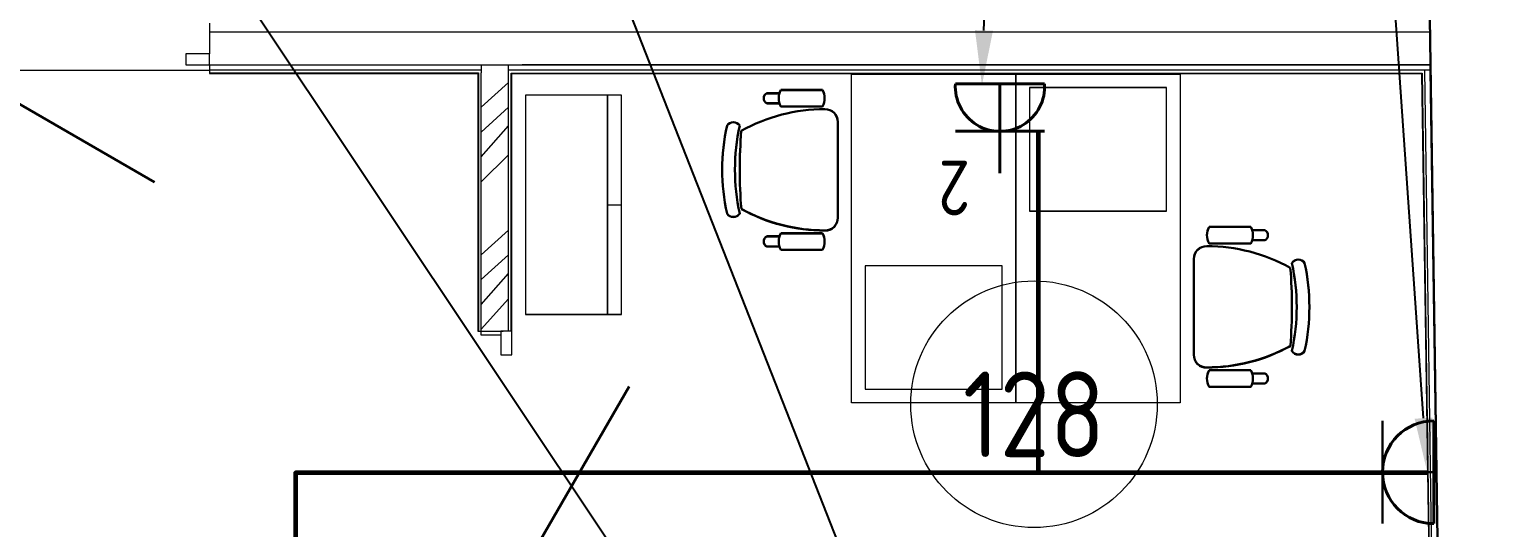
# Model space of a CAD drawing. Header units: millimetres. Extents: x -32 to 417638015, y -35 to 175284279.
# Drawn here: x 416297756 to 416303075, y 175247414 to 175249233 of the extents above; entities that cross this region are included whole.
import ezdxf
from ezdxf import colors
from ezdxf.entities.mleader import LeaderData, LeaderLine
from ezdxf.enums import TextEntityAlignment as Align
from ezdxf.math import Vec2, Vec3

# ---------------------------------------------------------------- set-up
doc = ezdxf.new("R2010")
doc.units = ezdxf.units.MM
for name, color, linetype, lineweight in [('_ЭМ_гофра', 5, 'Continuous', 60), ('_ЭМ_ТХобщее_слой', 7, 'Continuous', 30), ('Аннотация', 7, 'Continuous', 18), ('Двери', 7, 'Continuous', 9), ('Перекрытие', 7, 'Continuous', 18), ('Стены внутренние', 7, 'Continuous', 18), ('Стены несущие', 7, 'Continuous', 30), ('Стены отделка', 7, 'Continuous', 30), ('Стены перегородки', 7, 'Continuous', 30), ('Стены штриховка', 7, 'Continuous', 9), ('ТХ', 5, 'Continuous', 0), ('ШТРИХОВКА', 252, 'Continuous', 15), ('ЭМ', 5, 'Continuous', 40), ('ЭОМ_Кабель Быт. розеток', 5, 'Continuous', 30), ('ЭОМ_Розетки комп', 1, 'Continuous', 30)]:
    doc.layers.add(name, color=color, linetype=linetype, lineweight=lineweight)
doc.layers.add('_ЭМ_Надписи', color=7, linetype='Continuous')
doc.layers.add('ЭОМ_Лотки рабочие', color=5, linetype='Continuous')
doc.layers.add('Линии', color=7, linetype='Continuous', lineweight=9, true_color=0x00a600)
doc.styles.add('GOST Common', font='GOST_Common.ttf', dxfattribs={"width": 0.9, "height": 349.9999999999996})
doc.styles.add('ЭОМ', font='isocpeur.ttf', dxfattribs={"width": 0.85, "height": 250})

# ---------------------------------------------------------------- blocks, each defined once
blk = doc.blocks.new('ТХ 1 этаж.')
at = {"color": 252, "linetype": 'Continuous', "true_color": 0x939598}
for p, q in [((43108.26000667, 15933.84067980386), (43153.87105257213, 15933.81966673909)), ((43159.66656150026, 15945.85533409496), (43310.84748491514, 15945.8549971648)), ((43108.33404411431, 15897.0923554718), (43154.04685895806, 15897.09922406496)), ((43159.66642727968, 15885.63046292635), (43310.84735069479, 15885.63012599619)), ((43367.10906783081, 15479.17253096867), (43367.10984821487, 15829.33182821376)), ((44874.55365431416, 15445.85673294519), (44723.37273089928, 15445.85706987535)), ((44925.96015558593, 15433.83952602884), (44880.34910959066, 15433.81871626666)), ((43108.25876045981, 15374.6648331536), (43153.86980645507, 15374.68564291578)), ((43108.33296169792, 15411.4108336647), (43154.04577651582, 15411.40608480573)), ((43159.66539595704, 15422.87482089619), (43310.84631937215, 15422.87448396604)), ((44874.5535200887, 15385.62953828624), (44723.37259667358, 15385.6298752164)), ((44925.88595434782, 15397.09352551773), (44880.17313952991, 15397.09827437671)), ((43159.66526173157, 15362.64762623725), (43310.84618514645, 15362.64728930709)), ((44667.10984821492, 15329.33182821376), (44667.10906783087, 14979.17253096867)), ((44874.55248876606, 14922.87389625609), (44723.37156535094, 14922.87423318624)), ((44925.88487193143, 14911.41200371063), (44880.17205708768, 14911.40513511747)), ((44874.55235454548, 14862.64902508748), (44723.3714311306, 14862.64936201763)), ((44925.95890937574, 14874.66367937857), (44880.34786347361, 14874.68469244335))]:
    blk.add_line(p, q, dxfattribs=at)
for centre, radius, start, end in [((43116.77904330831, 15915.48276316724), 20.23648610886202, 114.8954523118066, 245.3353723111037), ((43209.68636337257, 15915.74278703379), 58.38485265115696, 148.9510123068154, 211.0487723132728), ((43260.82754882224, 15915.74267305766), 58.3848061813482, 328.9509723043896, 31.04877231327284), ((43318.635437566, 15250.85485484032), 624.4533800444578, 89.87797230832345, 119.1058923020242), ((43321.69815906306, 15829.92441947275), 45.41580305043153, 359.2518723108097, 92.18663730249264), ((43692.80937341656, 15654.96476527123), 747.5137961953552, 167.6019923050138, 192.3977723140678), ((42985.96302266567, 15799.61291195173), 28.12280751992466, 34.29007230285462, 145.7096423144107), ((43739.27918141717, 15654.96466170624), 747.5137961953543, 167.6019923050138, 192.3977723140678), ((44771.11338618243, 15654.96236210369), 1761.918570076577, 175.3938223140479, 184.6546223108656), ((42985.96237793131, 15510.31976922555), 28.12327221800077, 214.2914723094528, 325.7082723040991), ((43318.64025619146, 16057.65901435673), 624.4633710530688, 240.9067723083457, 270.1214723106648), ((43321.69714368379, 15478.57781863376), 45.41608186922895, 267.8134723070149, 0.7478723090622774), ((44773.39253276648, 15415.74219932361), 58.38482941624959, 148.9509723043896, 211.0487723132728), ((44824.53371821615, 15415.74208534765), 58.38480618133872, 328.9509823089284, 31.04877231327284), ((44917.3669177095, 15415.45144215436), 20.23648610886494, 294.8954523118067, 65.33537231110371), ((43116.85199833623, 15393.05291702808), 20.23648610886496, 114.8954523118066, 245.3353723111037), ((43209.68519782959, 15392.76227383479), 58.38480618133875, 148.9509823089283, 211.0487723132728), ((43260.82638327926, 15392.76215985883), 58.38482941624962, 328.9509723043896, 31.04877231327284), ((44712.52177236194, 15329.92654054868), 45.41608186922892, 87.81347230701496, 180.7478723090623), ((44715.57865985428, 14750.84534482576), 624.4633710530684, 60.90677230834565, 90.12147231066483), ((45048.25653811442, 15298.18458995689), 28.12327221800075, 34.2914723094528, 145.7082723040992), ((43263.1055298633, 15153.54199707881), 1761.918570076576, 355.3938223140478, 4.654622310865554), ((44294.93973462857, 15153.5396974762), 747.5137961953538, 347.6019923050138, 12.39777231406776), ((44341.40954262918, 15153.53959391126), 747.5137961953548, 347.6019923050138, 12.39777231406776), ((44715.58347847973, 15557.64950434212), 624.4533800444574, 269.8779723083234, 299.1058923020242), ((44712.52075698267, 14978.57993970974), 45.4158030504315, 179.2518723108096, 272.1866373024927), ((45048.25589338006, 15008.89144723071), 28.12280751992464, 214.2900723028546, 325.7096423144107), ((44773.39136722349, 14892.76168612484), 58.38480618134817, 148.9509723043896, 211.0487723132728), ((44824.53255267316, 14892.76157214865), 58.38485265115693, 328.9510123068154, 31.04877231327284), ((44917.43987273742, 14893.0215960152), 20.23648610886201, 294.8954523118067, 65.33537231110371)]:
    blk.add_arc(centre, radius, start, end, dxfattribs=at)
at = {"layer": 'ТХ', "color": 252, "true_color": 0x939598}
for p, q in [((42527.00112011511, 15126.85601789114), (42527.00112011511, 15926.85601789114)), ((42527.00112011511, 15526.85601789114), (42577.00112011511, 15526.85601789114))]:
    blk.add_line(p, q, dxfattribs=at)
for points in [[(44017.10945802287, 16004.25217959122), (44017.10945802287, 14804.25217959122), (43417.10945802287, 14804.25217959122), (43417.10945802287, 16004.25217959122)], [(44017.10945802287, 14804.25217959122), (44017.10945802287, 16004.25217959122), (44617.10945802287, 16004.25217959122), (44617.10945802287, 14804.25217959122)], [(42227.00112011511, 15926.85601789114), (42227.00112011511, 15126.85601789114), (42577.00112011511, 15126.85601789114), (42577.00112011511, 15926.85601789114)], [(44567.10945802287, 15504.25217959122), (44567.10945802287, 15954.25217959122), (44067.10945802287, 15954.25217959122), (44067.10945802287, 15504.25217959122)], [(43467.10945802287, 15304.25217959122), (43467.10945802287, 14854.25217959122), (43967.10945802287, 14854.25217959122), (43967.10945802287, 15304.25217959122)]]:
    blk.add_lwpolyline(points, close=True, dxfattribs=at)
blk = doc.blocks.new('1 этаж')
at = {"layer": 'Стены внутренние'}
h = blk.add_hatch(dxfattribs=at)
h.set_pattern_fill('ANSI34', color=8, scale=20, style=0)
h.set_pattern_definition([(45, (-31496.66335460375, 188.9018102923583), (-269.4076836320746, 269.4076836320746), []), (45, (-31406.86075460375, 188.9018102923583), (-269.4076836320746, 269.4076836320746), []), (45, (-31317.05815460374, 188.9018102923583), (-269.4076836320746, 269.4076836320746), []), (45, (-31227.25535460375, 188.9018102923583), (-269.4076836320746, 269.4076836320746), [])])
h.paths.add_polyline_path([(35308.52282375755, 17592.83951177211), (35208.52282375755, 17592.83951177211), (35208.52282375755, 16620.83921689581), (35308.52282375755, 16620.83921689581)])
h.paths.add_polyline_path([(35308.52282375755, 15590.83921689579), (35280.52282375755, 15590.83921689579), (35208.52282375755, 15590.8392168958), (35208.52282375755, 14995.88200540516), (35308.52282375755, 14995.88200540516)])
at = {"layer": 'Двери', "color": 8}
for p, q in [((34217.20057343825, 17632.83951177208), (34130.20057343825, 17632.83951177208)), ((34130.20057343825, 17632.83951177208), (34130.20057343825, 17592.83951177209)), ((34217.20057343825, 17592.83951177209), (34217.20057343825, 17632.83951177208)), ((34130.20057343825, 17592.83951177209), (34217.20057343825, 17592.83951177209)), ((35320.52282375756, 16620.83921689579), (35280.52282375756, 16620.83921689579)), ((35280.52282375756, 16620.83921689579), (35280.52282375756, 16533.83921689579)), ((35320.52282375756, 16533.83921689579), (35320.52282375756, 16620.83921689579)), ((35280.52282375756, 16533.83921689579), (35320.52282375756, 16533.83921689579))]:
    blk.add_line(p, q, dxfattribs=at)
at = {"layer": 'Двери', "color": 8, "lineweight": 30}
for p, q in [((33274.20057343825, 17592.83951177209), (34015.51831907772, 17164.83951177208)), ((35320.52282375756, 15677.83921689579), (35748.52282375756, 16419.15696253527))]:
    blk.add_line(p, q, dxfattribs=at)
at = {"layer": 'Линии', "color": 8}
blk.add_circle((37227.13548243744, 16354.137969175), 450.0000000000006, dxfattribs=at)
at = {"layer": 'Перекрытие', "color": 8}
for p, q in [((33187.20057343825, 17572.83951177209), (34217.20057343825, 17572.83951177209)), ((38674.82210002083, 17592.63154029602), (38672.92393146001, 17592.63154029602)), ((35208.52282375755, 16605.83921689579), (35208.52282375755, 16620.83921689581)), ((35280.52282375755, 16605.83921689579), (35208.52282375755, 16605.83921689579))]:
    blk.add_line(p, q, dxfattribs=at)
at = {"layer": 'Стены несущие', "color": 8}
blk.add_line((38635.44928213631, 20321.93417187993), (38734.22534024034, 13474.83076892878), dxfattribs=at)
at = {"layer": 'Стены отделка', "color": 8, "lineweight": 9}
for p, q in [((34217.20057343825, 17744.83951177209), (34217.20057343825, 17712.8395117721)), ((34217.20057343825, 17712.8395117721), (34217.20057343825, 17712.8395117721)), ((38674.81909983206, 17712.8395117721), (38674.81909983206, 17732.83951177209)), ((34217.20057343825, 17592.83951177213), (34217.20057343825, 17560.83951177206)), ((34302.20057343828, 17572.83951177206), (34217.20057343825, 17572.83951177206)), ((34217.20057343825, 17560.83951177206), (35196.52282375755, 17560.83951177206)), ((35196.52282375755, 17560.83951177206), (35196.52282375755, 16620.83921689581)), ((35208.52282375755, 17592.83951177206), (35208.52282375755, 17562.8395117721)), ((38672.92393146001, 17572.63154029602), (35308.52282375755, 17572.63154029602)), ((35320.52282375755, 16620.83921689581), (35320.52282375755, 17560.63154029602)), ((35320.52282375755, 17560.63154029602), (38641.69261266873, 17560.63154029602)), ((38672.92393146001, 17592.63154029601), (35358.52282375755, 17592.63154029601)), ((38641.69261266873, 17560.63154029602), (38679.50911975556, 15007.88200540516)), ((38714.30348240235, 13469.26984838333), (38653.51616097451, 17572.63154029602)), ((38673.51835540883, 17572.63154029602), (38653.5205496024, 17572.33529220955)), ((38672.92393146001, 17572.63154029602), (38672.92393146001, 17592.63154029601)), ((38734.30128820872, 13469.56609646979), (38673.51835540883, 17572.63154029602)), ((35196.52282375755, 16620.83921689581), (35288.52282375755, 16620.83921689581))]:
    blk.add_line(p, q, dxfattribs=at)
at = {"layer": 'Стены перегородки', "color": 8, "lineweight": 18}
for p, q in [((34217.20057343825, 17712.8395117721), (34217.20057343825, 17632.83951177208)), ((34217.20057343825, 17712.8395117721), (38674.81909983206, 17712.8395117721)), ((38674.81909983206, 17592.83951177206), (38674.81909983206, 17712.8395117721)), ((34217.20057343825, 17592.83951177213), (38674.81909983206, 17592.83951177206))]:
    blk.add_line(p, q, dxfattribs=at)
at = {"layer": 'Стены штриховка', "color": 8}
for p, q in [((34217.20057343825, 17562.8395117721), (35198.52282375755, 17562.8395117721)), ((35208.52282375755, 17572.83951177206), (34302.20057343828, 17572.83951177206)), ((35198.52282375755, 17562.8395117721), (35198.52282375755, 16620.83921689581)), ((35208.52282375755, 16620.83921689581), (35208.52282375755, 17562.8395117721)), ((35308.52282375755, 16620.83921689581), (35308.52282375755, 17592.83951177211)), ((35318.52282375749, 16620.83921689581), (35318.52282375755, 17562.63154029599)), ((35318.52282375755, 17562.63154029599), (38643.66320405301, 17562.63154029606)), ((38643.66320405301, 17562.63154029606), (38681.53896725818, 15005.88200540512))]:
    blk.add_line(p, q, dxfattribs=at)
at = {"layer": 'ЭОМ_Лотки рабочие'}
blk.add_blockref('ТХ 1 этаж.', (-6856.491728035588, 1554.379405807718), dxfattribs=at)
at = {"layer": 'Аннотация', "color": 8, "lineweight": 9, "insert": (37227.13548243744, 16317.18984891637), "char_height": 312.5000000000001, "width": 520.2111192702771, "attachment_point": 5, "line_spacing_factor": 1.022765581104984, "style": 'GOST Common'}
blk.add_mtext('128', dxfattribs=at)
blk = doc.blocks.new('_ЭМ_ТХ2_1этаж')
at = {"color": 252, "linetype": 'Continuous', "true_color": 0x939598}
for p, q in [((154256.1508861932, -53259.67058915732), (154301.7619320954, -53259.6916022221)), ((154307.5574410235, -53247.65593486623), (154458.7383644384, -53247.65627179638)), ((154256.2249236376, -53296.41891348938), (154301.9377384813, -53296.41204489622)), ((154307.5573068029, -53307.88080603484), (154458.738230218, -53307.88114296499)), ((154514.9999473541, -53714.33873799251), (154515.0007277381, -53364.17944074742)), ((156022.4445338374, -53747.65453601597), (155871.2636104225, -53747.65419908581)), ((156073.8510351092, -53759.67174293232), (156028.2399891139, -53759.6925526945)), ((154256.1496399831, -53818.84643580759), (154301.7606859783, -53818.82562604541)), ((154256.2238412212, -53782.10043529648), (154301.9366560391, -53782.10518415546)), ((154307.5562754803, -53770.63644806499), (154458.7371988954, -53770.63678499515)), ((156022.4443996119, -53807.88173067491), (155871.2634761968, -53807.88139374476)), ((156073.7768338711, -53796.41774344342), (156028.0640190532, -53796.41299458445)), ((154307.5561412548, -53830.86364272394), (154458.7370646697, -53830.8639796541)), ((155815.0007277382, -53864.17944074739), (155814.9999473541, -54214.33873799248)), ((156022.4433682893, -54270.63737270507), (155871.2624448742, -54270.63703577491)), ((156073.7757514547, -54282.09926525052), (156028.0629366109, -54282.10613384368)), ((156022.4432340687, -54330.86224387368), (155871.2623106538, -54330.86190694352)), ((156073.849788899, -54318.84758958258), (156028.2387429969, -54318.82657651781))]:
    blk.add_line(p, q, dxfattribs=at)
for centre, radius, start, end in [((154264.6699228316, -53278.02850579395), 20.23648610886202, 114.8954523105239, 245.3353723114516), ((154357.5772428958, -53277.7684819274), 58.38485265115696, 148.9510123063854, 211.0487723125586), ((154408.7184283455, -53277.76859590353), 58.3848061813482, 328.9509723048196, 31.04877231255854), ((154466.5263170892, -53942.65641412087), 624.4533800444578, 89.87797230832524, 119.1058923024298), ((154469.5890385863, -53363.58684948843), 45.41580305043153, 359.2518723108205, 92.18663730255625), ((154840.7002529398, -53538.54650368995), 747.5137961953552, 167.6019923050138, 192.3977723140678), ((154133.8539021889, -53393.89835700946), 28.12280751992466, 34.29007230332434, 145.7096423144107), ((154887.1700609404, -53538.54660725495), 747.5137961953543, 167.6019923050138, 192.3977723140678), ((155919.0042657057, -53538.5489068575), 1761.918570076577, 175.3938223139809, 184.6546223109332), ((154133.8532574546, -53683.19149973564), 28.12327221800077, 214.2914723101416, 325.708272304788), ((154466.5311357147, -53135.85225460446), 624.4633710530688, 240.9067723079403, 270.1214723106639), ((154469.588023207, -53714.93345032743), 45.41608186922895, 267.8134723070785, 0.7478723090622774), ((155921.2834122897, -53777.76906963755), 58.38482941624959, 148.9509723048196, 211.0487723125586), ((155972.4245977394, -53777.76918361351), 58.38480618133872, 328.9509823089284, 31.04877231255854), ((156065.2577972327, -53778.0598268068), 20.23648610886494, 294.8954523105239, 65.33537231145165), ((154264.7428778595, -53800.45835193311), 20.23648610886496, 114.8954523105239, 245.3353723114516), ((154357.5760773528, -53800.7489951264), 58.38480618133875, 148.9509823089283, 211.0487723125586), ((154408.7172628025, -53800.74910910235), 58.38482941624962, 328.9509723048196, 31.04877231255854), ((155860.4126518852, -53863.58472841248), 45.41608186922892, 87.81347230707858, 180.7478723090623), ((155863.4695393775, -54442.66592413545), 624.4633710530684, 60.90677230794027, 90.12147231066393), ((156196.1474176377, -53895.32667900427), 28.12327221800075, 34.29147231014164, 145.708272304788), ((154410.9964093865, -54039.96927188241), 1761.918570076576, 355.3938223139809, 4.654622310933214), ((155442.8306141518, -54039.97157148496), 747.5137961953538, 347.6019923050138, 12.39777231406776), ((155489.3004221524, -54039.97167504995), 747.5137961953548, 347.6019923050138, 12.39777231406776), ((155863.474358003, -53635.86176461904), 624.4533800444574, 269.8779723083252, 299.1058923024298), ((155860.4116365059, -54214.93132925147), 45.4158030504315, 179.2518723108205, 272.1866373025563), ((156196.1467729033, -54184.61982173045), 28.12280751992464, 214.2900723033243, 325.7096423144107), ((155921.2822467467, -54300.74958283638), 58.38480618134817, 148.9509723048196, 211.0487723125586), ((155972.4234321964, -54300.74969681251), 58.38485265115693, 328.9510123063855, 31.04877231255854), ((156065.3307522607, -54300.48967294596), 20.23648610886201, 294.8954523105239, 65.33537231145165)]:
    blk.add_arc(centre, radius, start, end, dxfattribs=at)
at = {"layer": 'ТХ', "color": 252, "true_color": 0x939598}
for p, q in [((153674.8919996383, -54066.65525107006), (153674.8919996383, -53266.65525107006)), ((153674.8919996383, -53666.65525107006), (153724.8919996383, -53666.65525107006))]:
    blk.add_line(p, q, dxfattribs=at)
for points in [[(155165.0003375461, -53189.25908936995), (155165.0003375461, -54389.25908936995), (154565.0003375461, -54389.25908936995), (154565.0003375461, -53189.25908936995)], [(155165.0003375461, -54389.25908936994), (155165.0003375461, -53189.25908936994), (155765.0003375461, -53189.25908936994), (155765.0003375461, -54389.25908936994)], [(153374.8919996383, -53266.65525107006), (153374.8919996383, -54066.65525107006), (153724.8919996383, -54066.65525107006), (153724.8919996383, -53266.65525107006)], [(155715.0003375461, -53689.25908936994), (155715.0003375461, -53239.25908936994), (155215.0003375461, -53239.25908936994), (155215.0003375461, -53689.25908936994)], [(154615.0003375461, -53889.25908936995), (154615.0003375461, -54339.25908936995), (155115.0003375461, -54339.25908936995), (155115.0003375461, -53889.25908936995)]]:
    blk.add_lwpolyline(points, close=True, dxfattribs=at)
blk = doc.blocks.new('*U748')
at = {"color": 0, "lineweight": 40}
for p, q in [((250.0000000000001, -3.061616997868384e-14), (-250.0000000000001, 3.061616997868384e-14)), ((-3.061616997868384e-14, -250.0000000000001), (-6.123233995736769e-14, -500.0000000000002))]:
    blk.add_line(p, q, dxfattribs=at)
at = {"color": 0}
for p, q in [((0, 0), (-3.061616997868384e-14, -250.0000000000001)), ((250.0000000000001, -250.0000000000001), (-250.0000000000001, -250.000000000262))]:
    blk.add_line(p, q, dxfattribs=at)
at = {"color": 0, "lineweight": 40}
blk.add_arc((0, 0), 250.0000000000001, 180, 359.9999999999999, dxfattribs=at)
at = {"color": 7, "style": 'GOST Common', "width": 0.9}
for tag, p in [('КОЛВО', (312.5079801825719, 312.6325850737133)), ('ВЫСОТА', (293.7212193844844, -391.4455599595776))]:
    blk.add_attdef(tag, p, '', height=350, dxfattribs=at)
at = {"color": 7, "linetype": 'ByBlock', "style": 'GOST Common', "width": 0.9}
blk.add_attdef('ГРУППА', text='', height=350, dxfattribs=at).set_placement((-568.0906937735253, 0), align=Align.RIGHT)
blk = doc.blocks.new('2м розетка IP20')
at = {"layer": 'ЭМ', "color": 5}
for p, q in [((-494124.5288989447, -357092.425935962), (-494124.5288989448, -356766.4727110532)), ((-494287.2610558264, -356918.8899185207), (-493961.7967420437, -356918.8899185208)), ((-494287.2610558359, -357092.4259359619), (-493961.7967420536, -357092.425935962))]:
    blk.add_line(p, q, dxfattribs=at)
blk.add_arc((-494124.5288989448, -357081.9583842801), 163.0684657580474, 356.3195877733476, 183.6804122266523, dxfattribs=at)
at = {"layer": 'ЭОМ_Кабель Быт. розеток', "color": 7, "insert": (-494016.0561024608, -356612.1914261652), "char_height": 200, "attachment_point": 1, "style": 'ЭОМ'}
blk.add_mtext_dynamic_manual_height_columns('2', width=91.25622940808535, gutter_width=1250, heights=[0], dxfattribs=at)

msp = doc.modelspace()

# ---------------------------------------------------------------- linework, layer by layer
at = {"layer": '_ЭМ_гофра', "linetype": 'ByBlock'}
for points in [[(416301441.8381051, 175247614.5451562), (416301441.8381051, 175248860.5294485)], [(416302861.35922, 175247614.5451562), (416298729.3642226, 175247614.5451562), (416298729.3642226, 175243832.347793)]]:
    msp.add_lwpolyline(points, dxfattribs=at)

# ---------------------------------------------------------------- block references
at = {"layer": '_ЭМ_ТХобщее_слой', "lineweight": 50}
msp.add_blockref('_ЭМ_ТХ2_1этаж', (416146193.7251987, 175302259.5538031), dxfattribs=at)
at = {"layer": 'ШТРИХОВКА'}
msp.add_blockref('1 этаж', (416264198.1010904, 175231510.6631508), dxfattribs=at)
at = {"layer": 'ЭОМ_Кабель Быт. розеток', "rotation": 180}
msp.add_blockref('2м розетка IP20', (415807176.4059887, 174891941.63953), dxfattribs=at)
at = {"layer": 'ЭОМ_Розетки комп', "color": 5, "xscale": 0.75, "yscale": 0.75, "zscale": 0.75, "rotation": 270}
msp.add_blockref('*U748', (416302884.7862981, 175247616.5649533, 64.26463315267222), dxfattribs=at)

# ---------------------------------------------------------------- leaders
at = {"layer": '_ЭМ_Надписи', "color": 7, "ltscale": 5}
ml = msp.add_multileader_mtext('Standard', dxfattribs=at)
ml.set_content('{\\fGOST Common|b0|i0|c204|p34;\\W0.9;\\C256;1ЩРС-2\\fISOCPEUR|b0|i0|c204|p34;\\W0.85; Гр.28\\PЭл.суш. \\fGOST Common|b0|i0|c0|p34;\\W0.9;h=0.9\\fGOST Common|b0|i0|c204|p34;м \\fGOST Common|b0|i0|c0|p34;L=1\\fGOST Common|b0|i0|c204|p34;м}', color=1, style='ЭОМ')
ml.set_leader_properties()
ml.build(insert=Vec2(0, 0))
ml.multileader.update_dxf_attribs({"text_left_attachment_type": 6, "text_right_attachment_type": 6, "dogleg_length": 0, "arrow_head_size": 200})
ctx = ml.context
ctx.base_point, ctx.char_height, ctx.arrow_head_size, ctx.landing_gap_size, ctx.plane_origin = Vec3(416301655.0884848, 175255715.3773338, -64.26463315267222), 250, 200, 0, Vec3(416280381.768422, 175260854.2335332, -64.26463315267222)
ctx.left_attachment, ctx.right_attachment = 6, 6
notes = []
notes.append((ctx, [(1, (1, 1, 0), (416304214.6339394, 175255715.3773338, -64.26463315267222), (-1, 0), 0, [(0, [(416305267.480473, 175245153.2696703, -64.26463315267222)], 0, [])])]))
ctx.mtext.insert, ctx.mtext.width, ctx.mtext.defined_height, ctx.mtext.flow_direction = Vec3(416301655.0884848, 175256040.3773338, -64.26463315267222), 3012.564114166582, 673.2272504539008, 5
ml = msp.add_multileader_mtext('Standard', dxfattribs=at)
ml.set_content('{\\fGOST Common|b0|i0|c204|p34;\\W0.9;\\C256;1ЩРС-2\\fISOCPEUR|b0|i0|c204|p34;\\W0.85; Гр.17\\PРезерв \\fGOST Common|b0|i0|c0|p34;\\W0.9;h=\\fGOST Common|b0|i0|c204|p34;1\\fGOST Common|b0|i0|c0|p34;.\\fGOST Common|b0|i0|c204|p34;8м}', color=1, style='ЭОМ')
ml.set_leader_properties()
ml.build(insert=Vec2(0, 0))
ml.multileader.update_dxf_attribs({"text_left_attachment_type": 6, "text_right_attachment_type": 6, "dogleg_length": 0, "arrow_head_size": 200})
ctx = ml.context
ctx.base_point, ctx.char_height, ctx.arrow_head_size, ctx.landing_gap_size, ctx.plane_origin = Vec3(416300564.6378756, 175254476.4421753), 250, 200, 0, Vec3(416278635.4143726, 175261385.9992951)
ctx.left_attachment, ctx.right_attachment = 6, 6
notes.append((ctx, [(1, (1, 1, 0), (416302384.0128756, 175254476.4421753), (-1, 0), 0, [(0, [(416302861.3525042, 175247614.5451562)], 0, [])])]))
ctx.mtext.insert, ctx.mtext.width, ctx.mtext.defined_height, ctx.mtext.flow_direction = Vec3(416300564.6378756, 175254801.4421753), 2250.39630310144, 578.5743917097583, 5
ml = msp.add_multileader_mtext('Standard', dxfattribs=at)
ml.set_content('{\\fGOST Common|b0|i0|c204|p34;\\W0.9;\\C256;1ЩРС-2\\fISOCPEUR|b0|i0|c204|p34;\\W0.85; Гр.27\\PЭл.суш. \\fGOST Common|b0|i0|c0|p34;\\W0.9;h=\\fGOST Common|b0|i0|c204|p34;0\\fGOST Common|b0|i0|c0|p34;.\\fGOST Common|b0|i0|c204|p34;9м \\fGOST Common|b0|i0|c0|p34;L=1\\fGOST Common|b0|i0|c204|p34;м}', color=1, style='ЭОМ')
ml.set_leader_properties()
ml.build(insert=Vec2(0, 0))
ml.multileader.update_dxf_attribs({"text_left_attachment_type": 6, "text_right_attachment_type": 6, "dogleg_length": 0, "arrow_head_size": 200})
ctx = ml.context
ctx.base_point, ctx.char_height, ctx.arrow_head_size, ctx.landing_gap_size, ctx.plane_origin = Vec3(416295838.6836732, 175253239.917364, -64.26463315267222), 250, 200, 0, Vec3(416276704.6640422, 175260821.3729974, -64.26463315267222)
ctx.left_attachment, ctx.right_attachment = 6, 6
notes.append((ctx, [(1, (1, 1, 0), (416298398.2291278, 175253239.917364, -64.26463315267222), (-1, 0), 0, [(0, [(416301590.3760932, 175245120.4091345, -64.26463315267222)], 0, [])])]))
ctx.mtext.insert, ctx.mtext.width, ctx.mtext.defined_height, ctx.mtext.flow_direction = Vec3(416295838.6836732, 175253564.917364, -64.26463315267222), 2581.699660759461, 673.2272504539008, 5
ml = msp.add_multileader_mtext('Standard', dxfattribs=at)
ml.set_content('{\\fGOST Common|b0|i0|c204|p34;\\W0.9;\\C256;1ЩРС-2\\fISOCPEUR|b0|i0|c204|p34;\\W0.85; Гр.17\\PНоутбук\\P\\pxql;\\fGOST Common|b0|i0|c0|p34;\\W0.9;h=\\fGOST Common|b0|i0|c204|p34;0,3м}', color=1, style='ЭОМ')
ml.set_leader_properties()
ml.build(insert=Vec2(0, 0))
ml.multileader.update_dxf_attribs({"text_left_attachment_type": 6, "text_right_attachment_type": 6, "dogleg_length": 0, "arrow_head_size": 200})
ctx = ml.context
ctx.base_point, ctx.char_height, ctx.arrow_head_size, ctx.landing_gap_size, ctx.plane_origin = Vec3(416299659.6725556, 175252698.5889135), 250, 200, 0, Vec3(416277009.0637, 175262800.3080233)
ctx.left_attachment, ctx.right_attachment = 6, 6
notes.append((ctx, [(1, (1, 1, 0), (416301372.1725556, 175252698.5889135), (-1, 0), 0, [(0, [(416301235.0018317, 175249028.8538844)], 0, [])])]))
ctx.mtext.insert, ctx.mtext.width, ctx.mtext.defined_height, ctx.mtext.flow_direction = Vec3(416299659.6725556, 175252998.5889135), 2073.809115969734, 545.6159617257083, 5
ml = msp.add_multileader_mtext('Standard', dxfattribs=at)
ml.set_content('{\\fGOST Common|b0|i0|c204|p34;\\W0.9;\\C256;1ЩРС-2\\fISOCPEUR|b0|i0|c204|p34;\\W0.85; Гр.17\\PРезерв\\P\\pxql;\\fGOST Common|b0|i0|c0|p34;\\W0.9;h=\\fGOST Common|b0|i0|c204|p34;1\\fGOST Common|b0|i0|c0|p34;.\\fGOST Common|b0|i0|c204|p34;8м}', color=1, style='ЭОМ')
ml.set_leader_properties()
ml.build(insert=Vec2(0, 0))
ml.multileader.update_dxf_attribs({"text_left_attachment_type": 6, "text_right_attachment_type": 6, "dogleg_length": 0, "arrow_head_size": 200})
ctx = ml.context
ctx.base_point, ctx.char_height, ctx.arrow_head_size, ctx.landing_gap_size, ctx.plane_origin = Vec3(416296271.2118535, 175250192.2802078), 250, 200, 0, Vec3(416276207.2071692, 175260293.9993177)
ctx.left_attachment, ctx.right_attachment = 6, 6
notes.append((ctx, [(1, (1, 1, 0), (416297983.7118535, 175250192.2802078), (-1, 0), 0, [(0, [(416300433.1453008, 175246522.5451788)], 0, [])])]))
ctx.mtext.insert, ctx.mtext.width, ctx.mtext.defined_height, ctx.mtext.flow_direction = Vec3(416296271.2118535, 175250492.2802078), 2073.809115969734, 545.6159617257083, 5
for ctx, leaders in notes:
    for number, flags, end, landing, length, lines in leaders:
        leader = LeaderData()
        leader.index, (leader.has_last_leader_line, leader.has_dogleg_vector, leader.attachment_direction) = number, flags
        leader.last_leader_point, leader.dogleg_vector, leader.dogleg_length = Vec3(end), Vec3(landing), length
        for number, points, colour, breaks in lines:
            line = LeaderLine()
            line.index, line.vertices, line.color, line.breaks = number, Vec3.list(points), colors.encode_raw_color(colour), breaks
            leader.lines.append(line)
        ctx.leaders.append(leader)

doc.saveas('drawing.dxf')
